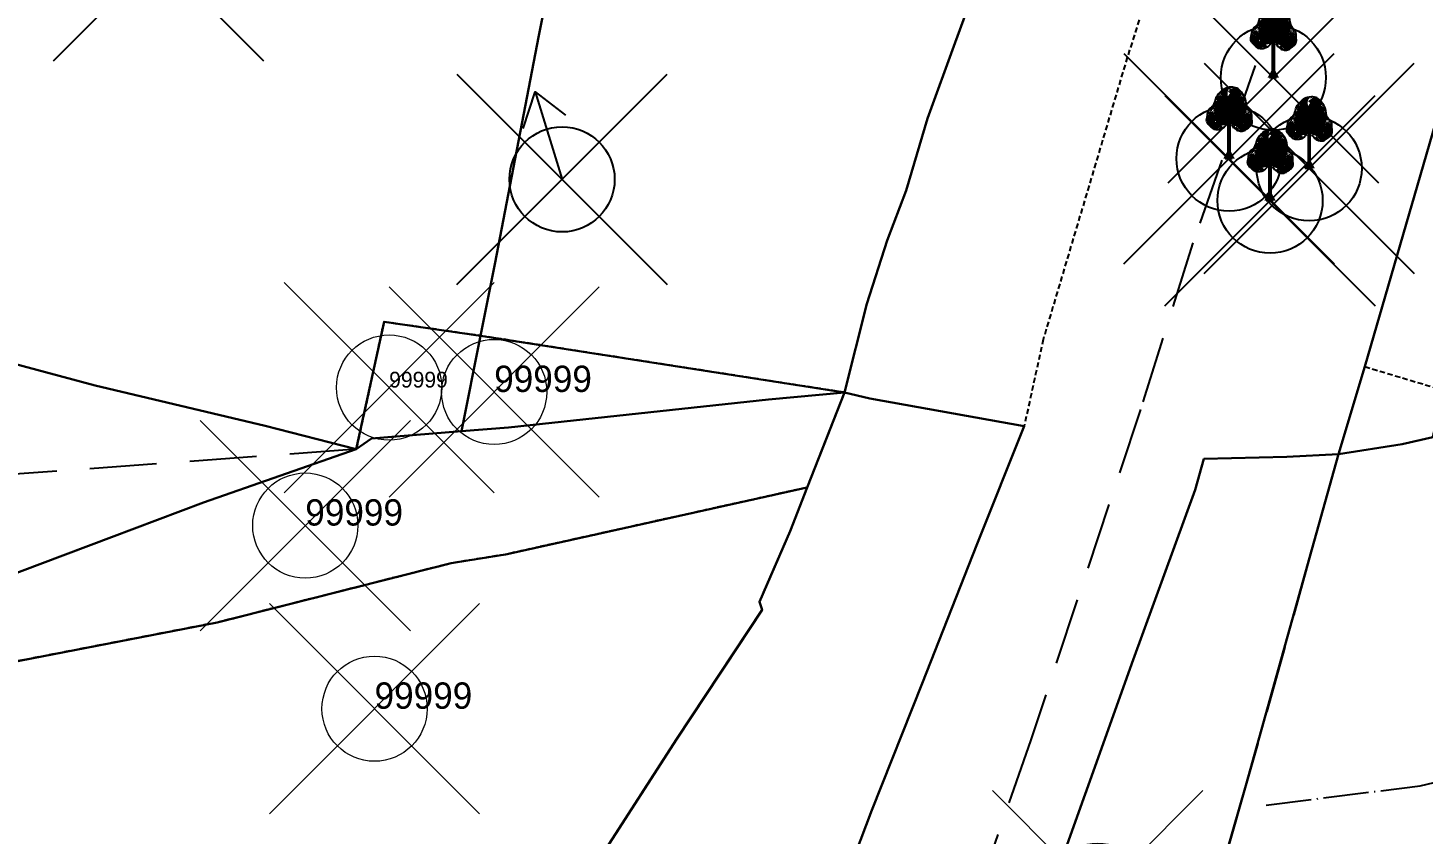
# Model space of a CAD drawing. Header units: millimetres. Extents: x -7 to 1312, y -1689 to 709.
# Drawn here: x 112 to 244.8, y 409.9 to 486.6 of the extents above; entities that cross this region are included whole.
import ezdxf

# ---------------------------------------------------------------- set-up
doc = ezdxf.new("R2010")
doc.units = ezdxf.units.MM
doc.header["$PDMODE"] = 35
doc.header["$PDSIZE"] = 10
for name, pattern in [('04b018', [5.49, 4.32, -0.54, 0.09, -0.54]), ('ACAD_ISO02W100', [15, 12, -3]), ('DASHED', [0.75, 0.5, -0.25]), ('DASHED2', [9.525, 6.35, -3.175])]:
    doc.linetypes.add(name, pattern=pattern)
for name, color, linetype in [('Image', 7, 'Continuous'), ('Line_River', 5, 'Continuous'), ('Line_Road', 250, 'ACAD_ISO02W100'), ('Sym_Tree', 92, 'Continuous'), ('Sym_Tree_1', 2, 'Continuous'), ('Text_Survey_No_Old', 5, 'Continuous')]:
    doc.layers.add(name, color=color, linetype=linetype)
for name, color, linetype, lineweight in [('Line_Vahivat', 250, 'ACAD_ISO02W100', 25), ('Plane_Table_Station', 1, 'Continuous', 25), ('Poly_Survey_Bndry', 250, 'Continuous', 30), ('Text_Survey_No', 250, 'Continuous', 0)]:
    doc.layers.add(name, color=color, linetype=linetype, lineweight=lineweight)
doc.styles.get("Standard").update_dxf_attribs({"font": 'Sakal Marathi_N_Ship.TTF'})
doc.dimstyles.get("Standard").update_dxf_attribs({"dimtxt": 0.18, "dimasz": 0.18, "dimexe": 0.18, "dimexo": 0.0625, "dimgap": 0.09, "dimtad": 0, "dimtih": 1, "dimtoh": 1, "dimdec": 4, "dimzin": 0, "dimdsep": 46, "dimtxsty": 'Standard', "dimcen": 0.09, "dimadec": 0, "dimazin": 0, "dimtfac": 1, "dimtdec": 4, "dimtofl": 0, "dimtmove": 0, "dimatfit": 3, "dimfxl": 1, "dimtolj": 1, "dimtzin": 0, "dimarcsym": 0})
picture_1 = doc.add_image_def('image1.jpg', size_in_pixel=(14599, 11063))

# ---------------------------------------------------------------- blocks, each defined once
blk = doc.blocks.new('Tree')
at = {"layer": 'Sym_Tree'}
for p, q in [((0.102, 3.003), (0, 2.992)), ((-0.162, 0.001), (0.127, -0.001))]:
    blk.add_line(p, q, dxfattribs=at)
at = {"layer": 'Sym_Tree', "color": 82, "const_width": 0.8}
for points in [[(-0.142, 1.468), (-0.097, 2.625)], [(-0.102, 1.462), (-0.056, 2.619)], [(0.051, 1.634), (0.096, 2.791)], [(0.197, 1.439), (0.243, 2.597)], [(-0.434, 1.735), (-0.283, 1.52)], [(-0.203, 1.684), (-0.052, 1.468)], [(0.604, 1.633), (0.385, 1.486)], [(0.436, 1.726), (0.588, 1.51)]]:
    blk.add_lwpolyline(points, dxfattribs=at)
at = {"layer": 'Sym_Tree', "color": 34}
blk.add_lwpolyline([(0, 0, 0.48, 0.16, 0), (0, 0.29, 0.16, 0.16, 0), (0, 1.478, 0.16, 0.16, 0)], format="xyseb", dxfattribs=at)
at = {"layer": 'Sym_Tree', "color": 82}
blk.add_open_spline([(-0.099, 1.427), (-0.165, 1.355), (-0.268, 1.245), (-0.464, 1.199), (-0.636, 1.21), (-0.786, 1.357), (-0.992, 1.534), (-0.899, 1.801), (-0.895, 2.066), (-0.59, 2.218), (-0.581, 2.583), (-0.352, 2.816), (-0.17, 2.976), (-0.043, 2.99), (0, 2.992)], degree=3, knots=[0, 0, 0, 0, 0.357151, 0.545743, 0.741494, 0.970117, 1.319935, 1.641608, 1.935314, 2.250626, 2.755061, 3.137005, 3.457298, 3.618487, 3.618487, 3.618487, 3.618487], dxfattribs=at)
blk.add_spline([(0.103, 1.427), (0.296, 1.217), (0.436, 1.162), (0.593, 1.16), (0.752, 1.25), (0.953, 1.446), (0.958, 1.703), (0.933, 1.936), (0.774, 2.132), (0.677, 2.524), (0.517, 2.784), (0.327, 2.956), (0.102, 3.003)], degree=3, dxfattribs=at)
for points in [[(0.002, 2.992), (-0.314, 2.841), (-0.448, 2.725), (-0.519, 2.601)], [(-0.432, 2.703), (-0.404, 2.724), (0.002, 2.992), (-0.086, 2.982)], [(-0.406, 2.649), (-0.252, 2.61), (-0.265, 2.814), (0.058, 2.945)], [(-0.265, 2.814), (0.058, 2.945), (-0.266, 2.815), (-0.366, 2.774)], [(-0.183, 2.903), (-0.169, 2.954), (-0.247, 2.902), (-0.314, 2.841)], [(0.203, 2.992), (-0.058, 2.82), (-0.263, 2.815), (0.002, 2.992)], [(-0.263, 2.815), (0.002, 2.992), (0.092, 2.992), (0.038, 2.929)], [(0.002, 2.992), (-0.086, 2.982), (-0.171, 2.953), (-0.247, 2.902)], [(-0.171, 2.953), (-0.247, 2.902), (-0.123, 2.964), (-0.086, 2.982)], [(-0.103, 2.968), (-0.123, 2.964), (-0.247, 2.902), (-0.183, 2.903)], [(-0.103, 2.968), (-0.183, 2.903), (-0.178, 2.934), (-0.247, 2.902)], [(-0.247, 2.902), (-0.183, 2.903), (-0.132, 2.955), (-0.125, 2.963)], [(-0.178, 2.934), (-0.247, 2.902), (-0.183, 2.903), (-0.169, 2.954)], [(-0.203, 2.724), (-0.08, 2.824), (0.203, 2.992), (0.278, 2.601)], [(-0.133, 2.955), (-0.133, 2.955), (-0.103, 2.968), (-0.183, 2.903)], [(-0.132, 2.955), (-0.125, 2.963), (-0.176, 2.95), (-0.183, 2.903)], [(-0.176, 2.95), (-0.183, 2.903), (-0.125, 2.963), (-0.143, 2.954)], [(-0.123, 2.964), (-0.086, 2.982), (-0.176, 2.95), (-0.086, 2.982)], [(-0.176, 2.95), (-0.086, 2.982), (-0.103, 2.968), (-0.123, 2.964)], [(-0.125, 2.963), (-0.143, 2.954), (-0.133, 2.955)], [(0.203, 2.992), (0.278, 2.601), (-0.051, 2.61), (-0.064, 2.814)], [(0.368, 2.932), (0.289, 2.971), (-0.064, 2.813), (-0.061, 2.795)], [(0.002, 2.992), (0.102, 3.003), (0.203, 2.992), (-0.058, 2.82)], [(0.092, 2.992), (0.038, 2.929), (-0.026, 2.911), (0.022, 2.957)], [(-0.026, 2.911), (0.022, 2.957), (0.038, 2.929), (-0.026, 2.911)], [(0.038, 2.929), (-0.026, 2.911), (-0.017, 2.938), (0.022, 2.957)], [(-0.025, 2.911), (-0.017, 2.938), (0.022, 2.957), (0, 2.992)], [(0.022, 2.957), (0, 2.992), (0.092, 2.992), (0.022, 2.957)], [(0.092, 2.992), (0.022, 2.957), (0.102, 3.003), (0.203, 2.992)], [(0.572, 2.674), (0.462, 2.789), (0.203, 2.992), (0.079, 2.614)], [(0.203, 2.992), (0.079, 2.614), (0.406, 2.58), (0.445, 2.782)], [(0.122, 2.948), (0.088, 2.971), (0.173, 2.928), (0.088, 2.971)], [(0.173, 2.928), (0.088, 2.971), (0.104, 2.955), (0.122, 2.948)], [(0.102, 3.003), (0.203, 2.992), (0.324, 2.948), (0.289, 2.971)], [(0.125, 2.947), (0.141, 2.936), (0.132, 2.938)], [(0.563, 2.599), (0.406, 2.58), (0.445, 2.782), (0.142, 2.952)], [(0.445, 2.782), (0.142, 2.952), (0.447, 2.782), (0.54, 2.729)], [(0.203, 2.992), (0.498, 2.802), (0.615, 2.67), (0.67, 2.537)], [(0.597, 2.65), (0.572, 2.674), (0.203, 2.992), (0.289, 2.971)], [(0.203, 2.992), (0.289, 2.971), (0.37, 2.931), (0.439, 2.871)], [(0.37, 2.931), (0.439, 2.871), (0.324, 2.948), (0.289, 2.971)], [(0.305, 2.955), (0.324, 2.948), (0.439, 2.871), (0.376, 2.88)], [(0.333, 2.938), (0.333, 2.938), (0.305, 2.955), (0.376, 2.88)], [(0.305, 2.955), (0.376, 2.88), (0.375, 2.911), (0.439, 2.871)], [(0.439, 2.871), (0.376, 2.88), (0.331, 2.939), (0.326, 2.947)], [(0.331, 2.939), (0.326, 2.947), (0.374, 2.928), (0.376, 2.88)], [(0.374, 2.928), (0.376, 2.88), (0.326, 2.947), (0.342, 2.936)], [(-0.69, 2.192), (-0.628, 2.229), (-0.581, 2.361), (-0.598, 2.361)], [(-0.491, 2.451), (-0.581, 2.361), (-0.555, 2.174), (-0.626, 2.165)], [(-0.625, 2.245), (-0.615, 2.213), (-0.581, 2.361), (-0.56, 2.281)], [(-0.581, 2.361), (-0.598, 2.361), (-0.607, 2.321), (-0.622, 2.298)], [(-0.62, 2.267), (-0.615, 2.213), (-0.545, 2.472), (-0.536, 2.5)], [(-0.607, 2.321), (-0.581, 2.361), (-0.62, 2.267), (-0.615, 2.213)], [(-0.581, 2.361), (-0.56, 2.281), (-0.607, 2.321), (-0.581, 2.361)], [(-0.57, 2.437), (-0.598, 2.361), (-0.488, 2.59), (-0.504, 2.595)], [(-0.546, 2.537), (-0.568, 2.47), (-0.57, 2.437), (-0.598, 2.361)], [(-0.555, 2.477), (-0.546, 2.496), (-0.598, 2.361), (-0.585, 2.361)], [(-0.572, 2.397), (-0.598, 2.361), (-0.568, 2.47), (-0.545, 2.472)], [(-0.578, 2.385), (-0.566, 2.428), (-0.572, 2.397), (-0.598, 2.361)], [(-0.598, 2.361), (-0.585, 2.361), (-0.575, 2.389), (-0.572, 2.397)], [(-0.448, 2.725), (-0.519, 2.601), (-0.555, 2.477), (-0.581, 2.361)], [(-0.395, 2.548), (-0.504, 2.595), (-0.491, 2.451), (-0.581, 2.361)], [(-0.555, 2.477), (-0.581, 2.361), (-0.421, 2.423), (-0.395, 2.548)], [(-0.559, 2.464), (-0.546, 2.537), (-0.578, 2.385), (-0.566, 2.428)], [(-0.575, 2.389), (-0.572, 2.397), (-0.566, 2.428), (-0.546, 2.496)], [(-0.568, 2.47), (-0.545, 2.472), (-0.546, 2.537), (-0.568, 2.47)], [(-0.546, 2.541), (-0.519, 2.601), (-0.559, 2.464), (-0.546, 2.537)], [(-0.545, 2.472), (-0.536, 2.5), (-0.555, 2.477), (-0.546, 2.496)], [(-0.555, 2.174), (-0.32, 2.195), (-0.491, 2.451), (-0.383, 2.289)], [(-0.491, 2.451), (-0.383, 2.289), (-0.32, 2.195), (-0.555, 2.174)], [(-0.288, 2.352), (-0.32, 2.195), (-0.555, 2.174), (-0.32, 2.195)], [(-0.395, 2.548), (-0.461, 2.694), (-0.519, 2.601), (-0.546, 2.496)], [(-0.519, 2.601), (-0.546, 2.496), (-0.491, 2.451), (-0.395, 2.548)], [(-0.546, 2.496), (-0.53, 2.566), (-0.519, 2.601), (-0.53, 2.566)], [(-0.519, 2.601), (-0.53, 2.566), (-0.546, 2.541), (-0.519, 2.601)], [(-0.546, 2.541), (-0.546, 2.541), (-0.546, 2.496), (-0.53, 2.566)], [(-0.488, 2.59), (-0.504, 2.595), (-0.377, 2.767), (-0.314, 2.841)], [(-0.491, 2.451), (-0.395, 2.548), (-0.395, 2.548), (-0.504, 2.595)], [(-0.261, 2.441), (-0.101, 2.441), (-0.288, 2.352), (-0.491, 2.451)], [(-0.288, 2.352), (-0.491, 2.451), (-0.288, 2.352), (-0.32, 2.195)], [(-0.421, 2.423), (-0.395, 2.548), (-0.395, 2.548), (-0.461, 2.694)], [(-0.404, 2.724), (-0.421, 2.742), (-0.454, 2.678), (-0.445, 2.659)], [(-0.454, 2.678), (-0.445, 2.659), (-0.432, 2.703), (-0.404, 2.724)], [(-0.377, 2.767), (-0.314, 2.841), (-0.448, 2.725), (-0.377, 2.767)], [(-0.448, 2.725), (-0.377, 2.767), (-0.404, 2.724), (-0.421, 2.742)], [(-0.395, 2.548), (-0.445, 2.659), (-0.414, 2.724), (-0.265, 2.814)], [(-0.41, 2.689), (-0.439, 2.679), (-0.445, 2.659), (-0.41, 2.689)], [(-0.445, 2.659), (-0.41, 2.689), (-0.067, 2.533), (0.055, 2.482)], [(-0.41, 2.689), (-0.412, 2.711), (-0.41, 2.689), (-0.439, 2.679)], [(-0.43, 2.156), (-0.217, 2.156), (0.024, 2.317), (0.068, 2.477)], [(-0.414, 2.724), (-0.265, 2.814), (-0.252, 2.61), (-0.41, 2.689)], [(-0.297, 2.795), (-0.265, 2.814), (-0.41, 2.689), (-0.412, 2.711)], [(-0.252, 2.61), (-0.41, 2.689), (-0.406, 2.649), (-0.252, 2.61)], [(-0.281, 2.824), (-0.366, 2.774), (-0.404, 2.724), (-0.281, 2.824)], [(-0.266, 2.815), (-0.366, 2.774), (-0.389, 2.707), (-0.369, 2.692)], [(-0.389, 2.707), (-0.369, 2.692), (-0.297, 2.795), (-0.265, 2.814)], [(-0.314, 2.841), (-0.183, 2.903), (-0.281, 2.824), (-0.366, 2.774)], [(-0.247, 2.902), (-0.314, 2.841), (-0.183, 2.903), (-0.235, 2.902)], [(-0.183, 2.903), (-0.235, 2.902), (-0.314, 2.841), (-0.183, 2.903)], [(-0.261, 2.441), (-0.288, 2.352), (-0.288, 2.352), (-0.261, 2.441)], [(-0.067, 2.533), (0.055, 2.482), (-0.261, 2.441), (-0.101, 2.441)], [(0.278, 2.601), (-0.051, 2.61), (-0.193, 2.548), (-0.244, 2.659)], [(-0.087, 2.352), (-0.06, 2.441), (0.269, 1.828), (-0.211, 1.81)], [(-0.062, 2.794), (-0.058, 2.82), (-0.203, 2.724), (-0.08, 2.824)], [(0.278, 2.601), (-0.051, 2.61), (-0.06, 2.441), (-0.087, 2.352)], [(-0.064, 2.813), (-0.061, 2.795), (-0.058, 2.82)], [(-0.051, 2.61), (-0.064, 2.814), (0.278, 2.601), (-0.051, 2.61)], [(-0.058, 2.82), (-0.058, 2.82), (-0.062, 2.794), (-0.058, 2.82)], [(0.225, 2.317), (0.269, 2.477), (0.278, 2.601), (-0.051, 2.61)], [(0.409, 2.32), (0.393, 2.412), (-0.012, 1.846), (0.463, 1.766)], [(0.095, 2.325), (0.071, 2.489), (0.079, 2.614), (0.406, 2.58)], [(0.525, 2.108), (0.313, 2.135), (0.095, 2.325), (0.071, 2.489)], [(0.406, 2.58), (0.445, 2.782), (0.079, 2.614), (0.406, 2.58)], [(0.079, 2.614), (0.406, 2.58), (0.393, 2.412), (0.409, 2.32)], [(0.079, 2.614), (0.406, 2.58), (0.54, 2.501), (0.604, 2.604)], [(0.604, 2.604), (0.573, 2.639), (0.213, 2.528), (0.085, 2.493)], [(0.213, 2.528), (0.085, 2.493), (0.393, 2.412), (0.234, 2.433)], [(0.393, 2.412), (0.234, 2.433), (0.409, 2.32), (0.623, 2.392)], [(0.375, 2.911), (0.439, 2.871), (0.376, 2.88), (0.368, 2.932)], [(0.376, 2.88), (0.368, 2.932), (0.439, 2.871), (0.498, 2.802)], [(0.439, 2.871), (0.498, 2.802), (0.376, 2.88), (0.427, 2.873)], [(0.376, 2.88), (0.427, 2.873), (0.498, 2.802), (0.376, 2.88)], [(0.498, 2.802), (0.376, 2.88), (0.462, 2.789), (0.54, 2.729)], [(0.393, 2.412), (0.409, 2.32), (0.409, 2.32), (0.393, 2.412)], [(0.581, 2.673), (0.445, 2.782), (0.406, 2.58), (0.573, 2.639)], [(0.406, 2.58), (0.573, 2.639), (0.563, 2.599), (0.406, 2.58)], [(0.409, 2.32), (0.623, 2.392), (0.409, 2.32), (0.42, 2.161)], [(0.651, 2.11), (0.42, 2.161), (0.623, 2.392), (0.495, 2.245)], [(0.623, 2.392), (0.495, 2.245), (0.42, 2.161), (0.651, 2.11)], [(0.54, 2.501), (0.604, 2.604), (0.581, 2.673), (0.445, 2.782)], [(0.555, 2.659), (0.532, 2.647), (0.474, 2.759), (0.445, 2.782)], [(0.474, 2.759), (0.445, 2.782), (0.573, 2.639), (0.578, 2.661)], [(0.447, 2.782), (0.54, 2.729), (0.555, 2.659), (0.532, 2.647)], [(0.462, 2.789), (0.54, 2.729), (0.572, 2.674), (0.462, 2.789)], [(0.469, 2.537), (0.475, 2.501), (0.488, 2.475), (0.469, 2.537)], [(0.638, 2.531), (0.654, 2.533), (0.551, 2.72), (0.498, 2.802)], [(0.551, 2.72), (0.498, 2.802), (0.615, 2.67), (0.551, 2.72)], [(0.55, 2.374), (0.54, 2.501), (0.54, 2.501), (0.625, 2.637)], [(0.54, 2.501), (0.625, 2.637), (0.67, 2.537), (0.684, 2.43)], [(0.67, 2.537), (0.684, 2.43), (0.623, 2.392), (0.54, 2.501)], [(0.623, 2.392), (0.54, 2.501), (0.54, 2.501), (0.654, 2.533)], [(0.54, 2.501), (0.654, 2.533), (0.623, 2.392), (0.701, 2.291)], [(0.689, 2.409), (0.701, 2.291), (0.55, 2.374), (0.54, 2.501)], [(0.615, 2.67), (0.551, 2.72), (0.572, 2.674), (0.59, 2.69)], [(0.572, 2.674), (0.59, 2.69), (0.615, 2.622), (0.604, 2.604)], [(0.615, 2.622), (0.604, 2.604), (0.597, 2.65), (0.572, 2.674)], [(0.573, 2.639), (0.578, 2.661), (0.573, 2.639), (0.601, 2.625)], [(0.573, 2.639), (0.601, 2.625), (0.604, 2.604), (0.573, 2.639)], [(0.615, 2.67), (0.67, 2.537), (0.689, 2.409), (0.701, 2.291)], [(0.623, 2.392), (0.701, 2.291), (0.651, 2.11), (0.72, 2.092)], [(0.699, 2.368), (0.718, 2.29), (0.638, 2.531), (0.654, 2.533)], [(0.684, 2.43), (0.677, 2.501), (0.67, 2.537), (0.677, 2.501)], [(0.689, 2.475), (0.67, 2.537), (0.692, 2.396), (0.689, 2.471)], [(0.727, 2.193), (0.715, 2.14), (0.679, 2.407), (0.673, 2.435)], [(0.679, 2.407), (0.673, 2.435), (0.689, 2.409), (0.684, 2.43)], [(0.689, 2.475), (0.689, 2.475), (0.684, 2.43), (0.677, 2.501)], [(0.701, 2.401), (0.679, 2.407), (0.689, 2.471), (0.701, 2.401)], [(0.696, 2.328), (0.718, 2.29), (0.701, 2.401), (0.679, 2.407)], [(0.689, 2.409), (0.684, 2.43), (0.718, 2.29), (0.705, 2.291)], [(0.698, 2.32), (0.696, 2.328), (0.694, 2.36), (0.684, 2.43)], [(0.692, 2.396), (0.689, 2.471), (0.701, 2.316), (0.694, 2.36)], [(0.689, 2.471), (0.701, 2.401), (0.699, 2.368), (0.718, 2.29)], [(0.701, 2.316), (0.694, 2.36), (0.696, 2.328), (0.718, 2.29)], [(-0.83, 1.973), (-0.902, 1.882), (-0.945, 1.618), (-0.58, 1.588)], [(-0.918, 1.701), (-0.945, 1.618), (-0.902, 1.882), (-0.934, 1.703)], [(-0.934, 1.536), (-0.908, 1.511), (-0.902, 1.882), (-0.869, 1.852)], [(-0.902, 1.882), (-0.934, 1.703), (-0.869, 1.852), (-0.866, 1.863)], [(-0.902, 1.882), (-0.869, 1.852), (-0.918, 1.701)], [(-0.848, 2.051), (-0.877, 1.994), (-0.894, 1.927), (-0.902, 1.882)], [(-0.894, 1.927), (-0.902, 1.882), (-0.821, 1.848), (-0.736, 2.009)], [(-0.848, 1.959), (-0.848, 1.959), (-0.83, 1.973), (-0.902, 1.882)], [(-0.767, 2.048), (-0.759, 1.783), (-0.901, 1.889), (-0.759, 1.783)], [(-0.901, 1.889), (-0.759, 1.783), (-0.686, 1.972), (-0.736, 2.009)], [(-0.875, 1.945), (-0.89, 1.937), (-0.892, 1.925), (-0.853, 1.97)], [(-0.892, 1.925), (-0.853, 1.97), (-0.853, 1.97)], [(-0.848, 1.959), (-0.89, 1.937), (-0.862, 1.952), (-0.865, 2.004)], [(-0.862, 1.952), (-0.865, 2.004), (-0.875, 1.945), (-0.89, 1.937)], [(-0.881, 1.913), (-0.881, 1.913), (-0.848, 1.959), (-0.89, 1.937)], [(-0.779, 2.036), (-0.817, 2.044), (-0.865, 2.004), (-0.881, 1.913)], [(-0.865, 2.004), (-0.881, 1.913), (-0.841, 1.969), (-0.83, 2.017)], [(-0.841, 1.939), (-0.841, 1.969), (-0.881, 1.913)], [(-0.741, 2.084), (-0.772, 2.081), (-0.848, 2.051), (-0.877, 1.994)], [(-0.853, 1.838), (-0.838, 1.866), (-0.873, 1.44), (-0.81, 1.403)], [(-0.858, 1.887), (-0.689, 1.928), (-0.851, 1.908), (-0.869, 1.852)], [(-0.851, 1.908), (-0.869, 1.852), (-0.855, 1.766), (-0.818, 1.827)], [(-0.869, 1.852), (-0.866, 1.863), (-0.58, 1.588), (-0.649, 1.651)], [(-0.83, 2.017), (-0.817, 2.044), (-0.865, 2.004), (-0.848, 2.051)], [(-0.865, 2.004), (-0.848, 2.051), (-0.841, 1.939), (-0.841, 1.969)], [(-0.818, 1.827), (-0.813, 1.801), (-0.858, 1.887), (-0.689, 1.928)], [(-0.855, 1.766), (-0.818, 1.827), (-0.853, 1.838), (-0.838, 1.866)], [(-0.853, 1.97), (-0.853, 1.97), (-0.848, 1.959)], [(-0.802, 2.038), (-0.546, 2.125), (-0.846, 2.054), (-0.818, 2.081)], [(-0.846, 2.054), (-0.818, 2.081), (-0.799, 2.097), (-0.771, 2.125)], [(-0.78, 2.02), (-0.841, 1.969), (-0.749, 2.033), (-0.767, 2.048)], [(-0.841, 1.969), (-0.83, 2.017), (-0.779, 2.036)], [(-0.821, 1.848), (-0.736, 2.009), (-0.78, 2.02), (-0.841, 1.969)], [(-0.779, 2.036), (-0.779, 2.036), (-0.83, 2.017), (-0.817, 2.044)], [(-0.759, 1.783), (-0.759, 1.783), (-0.793, 1.687), (-0.821, 1.848)], [(-0.793, 1.687), (-0.821, 1.848), (-0.649, 1.651), (-0.766, 1.765)], [(-0.751, 1.773), (-0.813, 1.801), (-0.818, 1.827), (-0.813, 1.801)], [(-0.759, 2.041), (-0.734, 2.059), (-0.779, 2.036), (-0.817, 2.044)], [(-0.771, 2.121), (-0.799, 2.097), (-0.816, 2.081), (-0.782, 2.087)], [(-0.816, 2.081), (-0.782, 2.087), (-0.772, 2.081), (-0.741, 2.084)], [(-0.766, 1.765), (-0.732, 1.75), (-0.751, 1.773), (-0.813, 1.801)], [(-0.749, 2.033), (-0.767, 2.048), (-0.802, 2.038), (-0.546, 2.125)], [(-0.799, 2.097), (-0.771, 2.125), (-0.744, 2.144), (-0.733, 2.094)], [(-0.744, 2.144), (-0.733, 2.094), (-0.772, 2.081), (-0.799, 2.097)], [(-0.772, 2.081), (-0.799, 2.097), (-0.771, 2.125), (-0.766, 2.096)], [(-0.799, 2.097), (-0.772, 2.096), (-0.771, 2.121), (-0.799, 2.097)], [(-0.772, 2.096), (-0.772, 2.096), (-0.799, 2.097), (-0.772, 2.096)], [(-0.758, 2.114), (-0.782, 2.087), (-0.69, 2.192)], [(-0.733, 2.094), (-0.772, 2.096), (-0.758, 2.114), (-0.782, 2.087)], [(-0.771, 2.121), (-0.758, 2.114), (-0.772, 2.096)], [(-0.772, 2.081), (-0.741, 2.084), (-0.733, 2.094), (-0.772, 2.096)], [(-0.741, 2.084), (-0.741, 2.084), (-0.741, 2.084), (-0.772, 2.081)], [(-0.771, 2.125), (-0.766, 2.096), (-0.771, 2.121), (-0.758, 2.114)], [(-0.73, 2.061), (-0.73, 2.013), (-0.767, 2.048), (-0.73, 2.062)], [(-0.767, 2.048), (-0.73, 2.062), (-0.734, 2.017), (-0.767, 2.035)], [(-0.686, 1.972), (-0.73, 2.061), (-0.767, 2.048), (-0.759, 1.783)], [(-0.734, 2.017), (-0.767, 2.035), (-0.734, 2.017), (-0.73, 2.056)], [(-0.624, 1.845), (-0.722, 1.746), (-0.766, 1.765), (-0.732, 1.75)], [(-0.649, 1.651), (-0.766, 1.765), (-0.759, 1.783), (-0.646, 1.712)], [(-0.701, 1.933), (-0.742, 1.95), (-0.701, 1.933), (-0.765, 1.955)], [(-0.701, 1.933), (-0.765, 1.955), (-0.701, 1.933), (-0.759, 1.783)], [(-0.468, 2.162), (-0.519, 1.632), (-0.759, 1.783), (-0.635, 2.041)], [(-0.519, 1.632), (-0.759, 1.783), (-0.741, 2.084), (-0.634, 2.105)], [(-0.734, 2.017), (-0.73, 2.056), (-0.759, 2.041), (-0.734, 2.059)], [(-0.759, 1.783), (-0.635, 2.041), (-0.653, 1.676), (-0.653, 1.534)], [(-0.701, 1.933), (-0.759, 1.783), (-0.735, 2.008), (-0.686, 1.972)], [(-0.686, 1.972), (-0.658, 1.915), (-0.759, 1.783), (-0.689, 1.928)], [(-0.759, 1.783), (-0.689, 1.928), (-0.701, 1.933), (-0.742, 1.95)], [(-0.58, 1.588), (-0.649, 1.651), (-0.528, 1.845), (-0.759, 1.783)], [(-0.528, 1.845), (-0.759, 1.783), (-0.759, 1.783)], [(-0.759, 1.783), (-0.759, 1.783), (-0.624, 1.845), (-0.722, 1.746)], [(-0.759, 1.783), (-0.646, 1.712), (-0.759, 1.783), (-0.688, 1.79)], [(-0.759, 1.783), (-0.688, 1.79), (-0.759, 1.783)], [(-0.519, 1.632), (-0.653, 1.676), (-0.519, 1.632), (-0.759, 1.783)], [(-0.744, 2.144), (-0.742, 2.133), (-0.69, 2.192), (-0.628, 2.229)], [(-0.69, 2.192), (-0.69, 2.192), (-0.744, 2.144), (-0.742, 2.133)], [(-0.686, 1.972), (-0.736, 2.009), (-0.686, 1.972), (-0.742, 1.95)], [(-0.686, 1.972), (-0.742, 1.95), (-0.686, 1.972), (-0.658, 1.915)], [(-0.626, 2.165), (-0.628, 2.229), (-0.741, 2.084)], [(-0.69, 2.192), (-0.628, 2.229), (-0.741, 2.084), (-0.741, 2.133)], [(-0.741, 2.084), (-0.741, 2.133), (-0.712, 2.098), (-0.628, 2.229)], [(-0.741, 2.084), (-0.634, 2.105), (-0.555, 2.174), (-0.634, 2.105)], [(-0.741, 2.084), (-0.741, 2.084), (-0.741, 2.084)], [(-0.741, 2.084), (-0.741, 2.084), (-0.741, 2.084)], [(-0.735, 2.008), (-0.712, 2.026), (-0.73, 2.061), (-0.73, 2.013)], [(-0.735, 2.008), (-0.686, 1.972), (-0.735, 2.008), (-0.712, 2.026)], [(-0.639, 2.093), (-0.635, 2.041), (-0.686, 1.972), (-0.73, 2.061)], [(-0.712, 2.098), (-0.628, 2.229), (-0.626, 2.165), (-0.575, 2.164)], [(-0.628, 2.139), (-0.626, 2.165), (-0.712, 2.098), (-0.629, 2.138)], [(-0.712, 2.098), (-0.629, 2.138), (-0.626, 2.165), (-0.705, 2.109)], [(-0.626, 2.165), (-0.705, 2.109), (-0.629, 2.138), (-0.626, 2.165)], [(-0.633, 2.272), (-0.633, 2.274), (-0.69, 2.192), (-0.628, 2.229)], [(-0.635, 2.041), (-0.639, 2.093), (-0.677, 1.954), (-0.686, 1.972)], [(-0.677, 1.954), (-0.686, 1.972), (-0.615, 1.971), (-0.638, 1.941)], [(-0.658, 1.915), (-0.638, 1.941), (-0.635, 2.041), (-0.639, 2.093)], [(-0.64, 1.879), (-0.601, 1.856), (-0.658, 1.915), (-0.638, 1.941)], [(-0.578, 1.945), (-0.638, 1.941), (-0.64, 1.879), (-0.601, 1.856)], [(-0.624, 1.845), (-0.64, 1.879), (-0.638, 1.941), (-0.601, 1.856)], [(-0.519, 1.632), (-0.59, 1.625), (-0.624, 1.845), (-0.64, 1.879)], [(-0.615, 1.971), (-0.635, 2.041), (-0.635, 2.041), (-0.639, 2.093)], [(-0.635, 2.041), (-0.639, 2.093), (-0.639, 2.093), (-0.593, 2.088)], [(-0.639, 2.093), (-0.593, 2.088), (-0.639, 2.093), (-0.635, 2.041)], [(-0.615, 1.971), (-0.638, 1.941), (-0.519, 1.632), (-0.59, 1.625)], [(-0.638, 1.941), (-0.601, 1.856), (-0.578, 1.945), (-0.638, 1.941)], [(-0.638, 1.941), (-0.601, 1.856), (-0.638, 1.941), (-0.601, 1.856)], [(-0.555, 2.174), (-0.634, 2.105), (-0.635, 2.041), (-0.634, 2.105)], [(-0.468, 2.162), (-0.555, 2.174), (-0.615, 1.971), (-0.635, 2.041)], [(-0.635, 2.041), (-0.634, 2.105), (-0.626, 2.165)], [(-0.615, 2.213), (-0.628, 2.229), (-0.633, 2.272), (-0.633, 2.274)], [(-0.629, 2.138), (-0.626, 2.165), (-0.615, 2.213), (-0.628, 2.229)], [(-0.626, 2.165), (-0.626, 2.165), (-0.626, 2.165), (-0.628, 2.229)], [(-0.626, 2.165), (-0.575, 2.164), (-0.628, 2.139), (-0.626, 2.165)], [(-0.555, 2.174), (-0.626, 2.165), (-0.43, 2.156), (-0.217, 2.156)], [(-0.626, 2.165), (-0.626, 2.165), (-0.626, 2.165)], [(-0.607, 2.321), (-0.622, 2.298), (-0.625, 2.245), (-0.615, 2.213)], [(-0.32, 2.195), (-0.555, 2.174), (-0.43, 2.156)], [(-0.468, 2.162), (-0.346, 2.086), (-0.468, 2.162), (-0.555, 2.174)], [(-0.346, 2.086), (-0.329, 2.156), (-0.468, 2.162), (-0.346, 2.086)], [(-0.43, 2.156), (-0.43, 2.156), (-0.346, 2.086), (-0.329, 2.156)], [(0.269, 1.828), (-0.211, 1.81), (-0.267, 2.162), (-0.318, 1.632)], [(-0.012, 1.846), (0.463, 1.766), (0.563, 2.109), (0.546, 1.576)], [(0.324, 2.108), (0.324, 2.108), (0.231, 2.049), (0.224, 2.121)], [(0.651, 2.11), (0.72, 2.092), (0.525, 2.108), (0.313, 2.135)], [(0.409, 2.32), (0.42, 2.161), (0.651, 2.11), (0.42, 2.161)], [(0.42, 2.161), (0.651, 2.11), (0.525, 2.108)], [(0.432, 2.049), (0.425, 2.121), (0.563, 2.109), (0.432, 2.049)], [(0.563, 2.109), (0.432, 2.049), (0.563, 2.109), (0.651, 2.11)], [(0.563, 2.109), (0.546, 1.576), (0.804, 1.696), (0.713, 1.967)], [(0.546, 1.576), (0.804, 1.696), (0.824, 1.996), (0.72, 2.031)], [(0.684, 1.9), (0.704, 1.867), (0.546, 1.576), (0.615, 1.56)], [(0.546, 1.576), (0.615, 1.56), (0.677, 1.774), (0.698, 1.806)], [(0.563, 2.109), (0.651, 2.11), (0.684, 1.9), (0.713, 1.967)], [(0.6, 1.525), (0.677, 1.579), (0.582, 1.786), (0.804, 1.696)], [(0.582, 1.786), (0.804, 1.696), (0.804, 1.696)], [(0.898, 1.875), (0.958, 1.776), (0.967, 1.508), (0.6, 1.525)], [(0.921, 1.75), (0.919, 1.761), (0.6, 1.525), (0.677, 1.579)], [(0.826, 1.945), (0.845, 1.957), (0.878, 1.943), (0.636, 2.062)], [(0.878, 1.943), (0.636, 2.062), (0.924, 1.953), (0.9, 1.983)], [(0.704, 1.867), (0.656, 1.788), (0.644, 1.879), (0.704, 1.867)], [(0.644, 1.879), (0.704, 1.867), (0.698, 1.806), (0.656, 1.788)], [(0.824, 1.996), (0.72, 2.031), (0.651, 2.11), (0.72, 2.031)], [(0.651, 2.11), (0.72, 2.031), (0.713, 1.967), (0.72, 2.031)], [(0.677, 1.774), (0.698, 1.806), (0.704, 1.867), (0.656, 1.788)], [(0.704, 1.867), (0.656, 1.788), (0.704, 1.867), (0.656, 1.788)], [(0.698, 1.806), (0.656, 1.788), (0.72, 1.839), (0.704, 1.867)], [(0.804, 1.696), (0.713, 1.967), (0.684, 1.603), (0.666, 1.462)], [(0.729, 2.171), (0.715, 2.14), (0.701, 2.291), (0.67, 2.215)], [(0.701, 2.291), (0.67, 2.215), (0.722, 2.248), (0.701, 2.291)], [(0.797, 2.014), (0.73, 2.154), (0.72, 2.092), (0.67, 2.097)], [(0.72, 2.092), (0.67, 2.097), (0.719, 2.065), (0.72, 2.092)], [(0.804, 1.696), (0.804, 1.696), (0.677, 1.774), (0.762, 1.663)], [(0.677, 1.774), (0.762, 1.663), (0.807, 1.677), (0.772, 1.666)], [(0.713, 1.967), (0.723, 2.018), (0.723, 2.018), (0.678, 2.019)], [(0.723, 2.018), (0.678, 2.019), (0.723, 2.018), (0.713, 1.967)], [(0.684, 1.9), (0.713, 1.967), (0.713, 1.967), (0.723, 2.018)], [(0.744, 1.875), (0.755, 1.892), (0.684, 1.9), (0.704, 1.867)], [(0.718, 2.29), (0.705, 2.291), (0.698, 2.32), (0.696, 2.328)], [(0.787, 2.11), (0.73, 2.154), (0.701, 2.291), (0.718, 2.29)], [(0.701, 2.291), (0.718, 2.29), (0.722, 2.248), (0.733, 2.224)], [(0.722, 2.248), (0.701, 2.291), (0.727, 2.193), (0.715, 2.14)], [(0.72, 1.839), (0.704, 1.867), (0.713, 1.967), (0.723, 2.018)], [(0.713, 1.967), (0.72, 2.031), (0.72, 2.092)], [(0.713, 1.967), (0.723, 2.018), (0.744, 1.875), (0.755, 1.892)], [(0.723, 2.018), (0.713, 1.967), (0.755, 1.892), (0.81, 1.975)], [(0.722, 2.248), (0.733, 2.224), (0.729, 2.171), (0.715, 2.14)], [(0.715, 2.14), (0.73, 2.154), (0.741, 2.197), (0.741, 2.199)], [(0.72, 2.064), (0.72, 2.092), (0.715, 2.14), (0.73, 2.154)], [(0.719, 2.065), (0.72, 2.092), (0.797, 2.014), (0.72, 2.064)], [(0.72, 2.092), (0.72, 2.092), (0.72, 2.092), (0.73, 2.154)], [(0.72, 2.092), (0.73, 2.154), (0.824, 1.996)], [(0.72, 2.092), (0.72, 2.092), (0.72, 2.092)], [(0.797, 2.014), (0.72, 2.064), (0.72, 2.092), (0.791, 2.026)], [(0.72, 2.092), (0.791, 2.026), (0.72, 2.064), (0.72, 2.092)], [(0.755, 1.892), (0.808, 1.863), (0.755, 1.892), (0.72, 1.839)], [(0.755, 1.892), (0.72, 1.839), (0.804, 1.696), (0.753, 1.848)], [(0.741, 2.197), (0.741, 2.199), (0.787, 2.11), (0.73, 2.154)], [(0.835, 2.056), (0.831, 2.045), (0.787, 2.11), (0.73, 2.154)], [(0.787, 2.11), (0.73, 2.154), (0.824, 1.996), (0.831, 2.045)], [(0.824, 1.996), (0.831, 2.045), (0.797, 2.014), (0.73, 2.154)], [(0.804, 1.696), (0.753, 1.848), (0.765, 1.852), (0.807, 1.863)], [(0.867, 1.732), (0.859, 1.707), (0.914, 1.786), (0.753, 1.848)], [(0.914, 1.786), (0.753, 1.848), (0.91, 1.808), (0.921, 1.75)], [(0.755, 1.892), (0.81, 1.975), (0.845, 1.957), (0.804, 1.696)], [(0.808, 1.922), (0.755, 1.892), (0.808, 1.922), (0.788, 1.942)], [(0.957, 1.783), (0.804, 1.696), (0.755, 1.892), (0.809, 1.922)], [(0.755, 1.892), (0.809, 1.922), (0.755, 1.892), (0.808, 1.863)], [(0.765, 1.852), (0.804, 1.696), (0.808, 1.922), (0.755, 1.892)], [(0.765, 1.852), (0.807, 1.863), (0.765, 1.852), (0.831, 1.865)], [(0.765, 1.852), (0.831, 1.865), (0.765, 1.852), (0.804, 1.696)], [(0.844, 2.024), (0.865, 1.994), (0.787, 2.11)], [(0.787, 2.11), (0.787, 2.11), (0.835, 2.056), (0.831, 2.045)], [(0.808, 1.922), (0.788, 1.942), (0.81, 1.975), (0.803, 1.927)], [(0.81, 1.975), (0.803, 1.927), (0.845, 1.957), (0.81, 1.976)], [(0.845, 1.957), (0.804, 1.696), (0.957, 1.783), (0.804, 1.696)], [(0.903, 1.738), (0.892, 1.767), (0.872, 1.341), (0.805, 1.312)], [(0.845, 1.957), (0.81, 1.976), (0.809, 1.931), (0.843, 1.944)], [(0.809, 1.931), (0.81, 1.97), (0.836, 1.951), (0.814, 1.973)], [(0.809, 1.931), (0.843, 1.944), (0.809, 1.931), (0.81, 1.97)], [(0.873, 1.752), (0.809, 1.922), (0.855, 1.928), (0.908, 1.87)], [(0.955, 1.821), (0.958, 1.776), (0.873, 1.752), (0.809, 1.922)], [(0.836, 1.951), (0.814, 1.973), (0.855, 1.944), (0.894, 1.947)], [(0.883, 2.002), (0.858, 2.033), (0.835, 2.056), (0.817, 2.008)], [(0.835, 2.056), (0.817, 2.008), (0.854, 1.989), (0.883, 2.002)], [(0.817, 2.008), (0.856, 2.004), (0.844, 2.024), (0.865, 1.994)], [(0.854, 1.989), (0.824, 1.996), (0.817, 2.008), (0.856, 2.004)], [(0.824, 1.996), (0.824, 1.996), (0.824, 1.996)], [(0.824, 1.996), (0.824, 1.996), (0.824, 1.996)], [(0.824, 1.996), (0.824, 1.996), (0.824, 1.996), (0.854, 1.989)], [(0.824, 1.996), (0.854, 1.989), (0.925, 1.95), (0.947, 1.889)], [(0.898, 1.984), (0.865, 1.994), (0.854, 1.989), (0.824, 1.996)], [(0.855, 1.928), (0.908, 1.87), (0.826, 1.945), (0.845, 1.957)], [(0.858, 2.033), (0.85, 2.005), (0.858, 2.03), (0.844, 2.024)], [(0.858, 2.03), (0.844, 2.024), (0.856, 2.004)], [(0.854, 1.989), (0.883, 2.002), (0.858, 2.033), (0.85, 2.005)], [(0.855, 1.944), (0.894, 1.947), (0.937, 1.901), (0.941, 1.808)], [(0.855, 1.944), (0.855, 1.944), (0.904, 1.918), (0.894, 1.947)], [(0.908, 1.87), (0.904, 1.918), (0.855, 1.944)], [(0.883, 2.002), (0.856, 2.004), (0.858, 2.03), (0.883, 2.002)], [(0.856, 2.004), (0.856, 2.004), (0.883, 2.002), (0.856, 2.004)], [(0.924, 1.953), (0.9, 1.983), (0.883, 2.002), (0.858, 2.033)], [(0.858, 2.03), (0.883, 2.002), (0.898, 1.984), (0.865, 1.994)], [(0.91, 1.808), (0.921, 1.75), (0.896, 1.666), (0.867, 1.732)], [(0.896, 1.666), (0.867, 1.732), (0.903, 1.738), (0.892, 1.767)], [(0.904, 1.918), (0.894, 1.947), (0.937, 1.901), (0.925, 1.95)], [(0.914, 1.858), (0.914, 1.858), (0.898, 1.875), (0.958, 1.776)], [(0.937, 1.901), (0.925, 1.95), (0.904, 1.839), (0.908, 1.87)], [(0.937, 1.901), (0.941, 1.808), (0.908, 1.87), (0.904, 1.918)], [(0.904, 1.839), (0.908, 1.87), (0.941, 1.808)], [(0.914, 1.858), (0.953, 1.832), (0.927, 1.85), (0.937, 1.901)], [(0.92, 1.869), (0.92, 1.869), (0.914, 1.858)], [(0.941, 1.808), (0.941, 1.808), (0.914, 1.858), (0.953, 1.832)], [(0.945, 1.428), (0.916, 1.406), (0.957, 1.776), (0.921, 1.75)], [(0.957, 1.776), (0.967, 1.593), (0.921, 1.75), (0.919, 1.761)], [(0.939, 1.841), (0.953, 1.832), (0.954, 1.819), (0.92, 1.869)], [(0.954, 1.819), (0.92, 1.869), (0.92, 1.869)], [(0.957, 1.776), (0.921, 1.75), (0.951, 1.594)], [(0.925, 1.95), (0.947, 1.889), (0.955, 1.821), (0.958, 1.776)], [(0.927, 1.85), (0.937, 1.901), (0.939, 1.841), (0.953, 1.832)], [(0.951, 1.594), (0.967, 1.508), (0.957, 1.776), (0.967, 1.593)], [(-0.918, 1.701), (-0.918, 1.701), (-0.918, 1.701), (-0.945, 1.618)], [(-0.945, 1.618), (-0.58, 1.588), (-0.593, 1.216), (-0.671, 1.257)], [(-0.888, 1.452), (-0.933, 1.533), (-0.945, 1.618), (-0.661, 1.294)], [(-0.945, 1.618), (-0.661, 1.294), (-0.666, 1.275), (-0.758, 1.348)], [(-0.733, 1.358), (-0.758, 1.348), (-0.945, 1.618), (-0.733, 1.358)], [(-0.945, 1.618), (-0.733, 1.358), (-0.733, 1.358), (-0.933, 1.533)], [(-0.873, 1.44), (-0.933, 1.533), (-0.931, 1.529), (-0.945, 1.618)], [(-0.931, 1.529), (-0.945, 1.618), (-0.934, 1.536), (-0.908, 1.511)], [(-0.593, 1.216), (-0.671, 1.257), (-0.888, 1.452), (-0.933, 1.533)], [(-0.733, 1.358), (-0.933, 1.533), (-0.873, 1.44), (-0.933, 1.533)], [(-0.873, 1.44), (-0.81, 1.403), (-0.671, 1.257), (-0.765, 1.338)], [(-0.731, 1.32), (-0.712, 1.386), (-0.81, 1.403), (-0.733, 1.358)], [(-0.81, 1.403), (-0.733, 1.358), (-0.661, 1.294), (-0.699, 1.315)], [(-0.758, 1.348), (-0.733, 1.358), (-0.789, 1.373), (-0.771, 1.348)], [(-0.789, 1.373), (-0.771, 1.348), (-0.771, 1.348), (-0.666, 1.275)], [(-0.771, 1.348), (-0.666, 1.275), (-0.731, 1.32), (-0.712, 1.386)], [(-0.666, 1.275), (-0.765, 1.338), (-0.771, 1.348), (-0.733, 1.358)], [(-0.771, 1.348), (-0.733, 1.358), (-0.593, 1.216), (-0.494, 1.208)], [(-0.671, 1.257), (-0.765, 1.338), (-0.758, 1.348), (-0.733, 1.358)], [(-0.685, 1.311), (-0.678, 1.304), (-0.666, 1.275), (-0.765, 1.338)], [(-0.666, 1.275), (-0.758, 1.348), (-0.733, 1.358), (-0.758, 1.348)], [(-0.733, 1.358), (-0.758, 1.348), (-0.733, 1.358), (-0.758, 1.348)], [(-0.661, 1.294), (-0.699, 1.315), (-0.666, 1.275), (-0.641, 1.3)], [(-0.666, 1.275), (-0.641, 1.3), (-0.685, 1.311), (-0.678, 1.304)], [(-0.238, 1.291), (-0.099, 1.427), (-0.519, 1.632), (-0.657, 1.31)], [(-0.519, 1.632), (-0.657, 1.31), (-0.313, 1.382), (-0.508, 1.217)], [(-0.653, 1.676), (-0.653, 1.534), (-0.653, 1.534), (-0.528, 1.525)], [(-0.653, 1.534), (-0.528, 1.525), (-0.519, 1.632), (-0.653, 1.676)], [(-0.593, 1.216), (-0.494, 1.208), (-0.406, 1.217), (-0.319, 1.245)], [(-0.463, 1.209), (-0.494, 1.208), (-0.593, 1.216), (-0.499, 1.209)], [(-0.593, 1.216), (-0.499, 1.209), (-0.496, 1.206), (-0.497, 1.206)], [(-0.319, 1.245), (-0.366, 1.235), (-0.485, 1.217), (-0.509, 1.247)], [(-0.485, 1.217), (-0.509, 1.247), (-0.508, 1.217), (-0.464, 1.217)], [(-0.313, 1.382), (-0.508, 1.217), (-0.248, 1.303), (-0.313, 1.382)], [(-0.508, 1.217), (-0.464, 1.217), (-0.319, 1.245), (-0.291, 1.267)], [(-0.399, 1.221), (-0.4, 1.216), (-0.496, 1.206), (-0.508, 1.217)], [(-0.496, 1.206), (-0.508, 1.217), (-0.446, 1.213), (-0.406, 1.217)], [(-0.248, 1.303), (-0.313, 1.382), (-0.291, 1.267), (-0.494, 1.208)], [(-0.291, 1.267), (-0.494, 1.208), (-0.319, 1.245), (-0.366, 1.235)], [(-0.291, 1.267), (-0.406, 1.217), (-0.452, 1.217), (-0.494, 1.208)], [(-0.452, 1.217), (-0.494, 1.208), (-0.319, 1.245), (-0.291, 1.267)], [(-0.402, 1.215), (-0.446, 1.213), (-0.463, 1.209), (-0.494, 1.208)], [(-0.446, 1.213), (-0.406, 1.217), (-0.402, 1.215), (-0.446, 1.213)], [(-0.406, 1.217), (-0.319, 1.245), (-0.238, 1.291), (-0.099, 1.427)], [(-0.319, 1.245), (-0.291, 1.267), (-0.291, 1.267), (-0.406, 1.217)], [(-0.402, 1.216), (-0.315, 1.245), (-0.285, 1.264), (-0.291, 1.267)], [(-0.319, 1.245), (-0.319, 1.245), (-0.402, 1.216), (-0.315, 1.245)], [(-0.315, 1.245), (-0.303, 1.257), (-0.4, 1.216), (-0.395, 1.237)], [(-0.4, 1.216), (-0.395, 1.237), (-0.399, 1.221), (-0.4, 1.216)], [(-0.319, 1.245), (-0.291, 1.267), (-0.244, 1.288), (-0.284, 1.264)], [(-0.244, 1.288), (-0.291, 1.267), (-0.319, 1.245)], [(-0.319, 1.245), (-0.319, 1.245), (-0.319, 1.245)], [(-0.285, 1.264), (-0.286, 1.263), (-0.315, 1.245), (-0.303, 1.257)], [(-0.244, 1.288), (-0.284, 1.264), (-0.244, 1.288), (-0.291, 1.267)], [(-0.285, 1.264), (-0.291, 1.267), (-0.285, 1.264), (-0.286, 1.263)], [(0.096, 1.218), (0.096, 1.218), (0.096, 1.218)], [(0.109, 1.433), (0.099, 1.446), (0.19, 1.393), (0.187, 1.415)], [(0.223, 1.274), (0.103, 1.427), (0.546, 1.576), (0.641, 1.239)], [(0.381, 1.18), (0.297, 1.218), (0.223, 1.274), (0.103, 1.427)], [(0.113, 1.432), (0.113, 1.432), (0.192, 1.392), (0.109, 1.433)], [(0.297, 1.218), (0.273, 1.244), (0.229, 1.271), (0.265, 1.242)], [(0.229, 1.271), (0.265, 1.242), (0.229, 1.271), (0.273, 1.244)], [(0.229, 1.271), (0.273, 1.244), (0.297, 1.218)], [(0.31, 1.355), (0.481, 1.166), (0.235, 1.285), (0.31, 1.355)], [(0.235, 1.285), (0.31, 1.355), (0.273, 1.244), (0.467, 1.16)], [(0.376, 1.178), (0.294, 1.219), (0.266, 1.242), (0.273, 1.244)], [(0.266, 1.242), (0.273, 1.244), (0.266, 1.242), (0.267, 1.241)], [(0.266, 1.242), (0.267, 1.241), (0.294, 1.219), (0.283, 1.232)], [(0.273, 1.244), (0.467, 1.16), (0.297, 1.218), (0.343, 1.202)], [(0.481, 1.166), (0.438, 1.172), (0.297, 1.218), (0.273, 1.244)], [(0.297, 1.218), (0.273, 1.244), (0.273, 1.244), (0.381, 1.18)], [(0.273, 1.244), (0.381, 1.18), (0.426, 1.174), (0.467, 1.16)], [(0.426, 1.174), (0.467, 1.16), (0.297, 1.218), (0.273, 1.244)], [(0.566, 1.155), (0.467, 1.16), (0.381, 1.18), (0.297, 1.218)], [(0.297, 1.218), (0.343, 1.202), (0.459, 1.169), (0.486, 1.196)], [(0.546, 1.576), (0.641, 1.239), (0.31, 1.355), (0.481, 1.166)], [(0.374, 1.184), (0.375, 1.179), (0.468, 1.157), (0.481, 1.166)], [(0.468, 1.157), (0.481, 1.166), (0.42, 1.171), (0.381, 1.18)], [(0.442, 1.223), (0.483, 1.239), (0.445, 1.204), (0.423, 1.231)], [(0.445, 1.204), (0.423, 1.231), (0.468, 1.237), (0.46, 1.231)], [(0.459, 1.169), (0.486, 1.196), (0.481, 1.166), (0.438, 1.172)], [(0.603, 1.312), (0.522, 1.277), (0.442, 1.223), (0.483, 1.239)], [(0.558, 1.262), (0.445, 1.204), (0.515, 1.24), (0.505, 1.308)], [(0.579, 1.285), (0.558, 1.262), (0.558, 1.262), (0.445, 1.204)], [(0.445, 1.204), (0.55, 1.253), (0.558, 1.262), (0.522, 1.277)], [(0.445, 1.204), (0.545, 1.265), (0.522, 1.277), (0.545, 1.265)], [(0.468, 1.237), (0.46, 1.231), (0.445, 1.204), (0.55, 1.253)], [(0.671, 1.341), (0.603, 1.312), (0.447, 1.185), (0.55, 1.253)], [(0.447, 1.185), (0.55, 1.253), (0.545, 1.265), (0.522, 1.277)], [(0.76, 1.262), (0.723, 1.277), (0.566, 1.155), (0.467, 1.16)], [(0.515, 1.24), (0.505, 1.308), (0.603, 1.312), (0.522, 1.277)], [(0.522, 1.277), (0.743, 1.425), (0.671, 1.341), (0.743, 1.425)], [(0.545, 1.265), (0.522, 1.277), (0.579, 1.285), (0.558, 1.262)], [(0.522, 1.277), (0.545, 1.265), (0.522, 1.277), (0.545, 1.265)], [(0.684, 1.603), (0.666, 1.462), (0.666, 1.462), (0.541, 1.47)], [(0.666, 1.462), (0.541, 1.47), (0.546, 1.576), (0.684, 1.603)], [(0.546, 1.576), (0.684, 1.603), (0.546, 1.576), (0.804, 1.696)], [(0.967, 1.508), (0.6, 1.525), (0.565, 1.155), (0.649, 1.185)], [(0.565, 1.155), (0.649, 1.185), (0.889, 1.351), (0.944, 1.425)], [(0.889, 1.351), (0.944, 1.425), (0.967, 1.508), (0.643, 1.223)], [(0.967, 1.508), (0.643, 1.223), (0.646, 1.204), (0.747, 1.265)], [(0.824, 1.596), (0.873, 1.752), (0.677, 1.579), (0.807, 1.677)], [(0.677, 1.579), (0.807, 1.677), (0.804, 1.696), (0.682, 1.64)], [(0.804, 1.696), (0.682, 1.64), (0.804, 1.696), (0.733, 1.711)], [(0.723, 1.277), (0.747, 1.265), (0.967, 1.508), (0.723, 1.277)], [(0.967, 1.508), (0.723, 1.277), (0.723, 1.277), (0.944, 1.425)], [(0.804, 1.696), (0.733, 1.711), (0.804, 1.696)], [(0.807, 1.677), (0.772, 1.666), (0.794, 1.687), (0.859, 1.707)], [(0.794, 1.687), (0.859, 1.707), (0.867, 1.732), (0.859, 1.707)], [(0.804, 1.696), (0.804, 1.696), (0.824, 1.596), (0.873, 1.752)], [(0.872, 1.341), (0.944, 1.425), (0.941, 1.421), (0.967, 1.508)], [(0.941, 1.421), (0.967, 1.508), (0.945, 1.428), (0.916, 1.406)], [(0.951, 1.594), (0.951, 1.594), (0.951, 1.594), (0.967, 1.508)], [(0.436, 1.164), (0.467, 1.16), (0.566, 1.155), (0.472, 1.159)], [(0.566, 1.155), (0.472, 1.159), (0.468, 1.157), (0.47, 1.156)]]:
    blk.add_solid(points, dxfattribs=at)
at = {"layer": 'Sym_Tree'}
for points in [[(-0.017, 2.938), (0.022, 2.957), (-0.025, 2.911), (-0.017, 2.938)], [(0.324, 2.948), (0.289, 2.971), (0.368, 2.932), (0.326, 2.947)], [(0.324, 2.948), (0.326, 2.947), (0.368, 2.932), (0.289, 2.971)], [(0.368, 2.932), (0.326, 2.947), (0.324, 2.948), (0.31, 2.951)], [(0.324, 2.948), (0.31, 2.951), (0.324, 2.948), (0.326, 2.947)]]:
    blk.add_solid(points, dxfattribs=at)
blk = doc.blocks.new('Sym_Plane_Table_Staion')
at = {"layer": 'Plane_Table_Station'}
blk.add_leader([(8.72, -0.04), (0, 0)], dimstyle='Standard', override={"dimasz": 3, "dimgap": 0.09, "dimtad": 0, "dimldrblk": 'Open90'}, dxfattribs=at)

msp = doc.modelspace()

# ---------------------------------------------------------------- linework, layer by layer
at = {"layer": 'Line_River', "linetype": '04b018'}
msp.add_lwpolyline([(229.82, 412.68), (244.48, 414.51), (263.04, 419), (273.5, 422.13), (276.48, 423.09), (284.57, 428.22), (299.5, 437.14), (308.42, 446.35), (321.72, 456.96), (326.21, 462.72), (333.06, 472.66), (342.79, 485.73), (357.15, 497.57), (377.41, 512.91)], dxfattribs=at)
at = {"layer": 'Line_Road', "linetype": 'DASHED'}
msp.add_lwpolyline([(261.03, 624.01), (234.29, 541.79), (222.08, 500.9), (216.62, 483.78), (208.62, 456.95), (206.81, 448.7)], dxfattribs=at)
at = {"layer": 'Line_Road', "linetype": 'DASHED2'}
msp.add_lwpolyline([(269.78, 609.2), (254.9, 565.07), (242.1, 523.16), (239.15, 513.48), (235.23, 501.41), (231.94, 491.97), (222.86, 466.14), (217.87, 450.28), (207.44, 418.89), (202.7, 405.28)], dxfattribs=at)
at = {"layer": 'Line_Vahivat', "linetype": 'DASHED'}
msp.add_lwpolyline([(239.21, 454.36), (246.79, 452.09)], dxfattribs=at)
at = {"layer": 'Line_Vahivat', "linetype": 'DASHED2'}
msp.add_lwpolyline([(143.27, 446.5), (88.77, 442.52), (59.56, 441.27)], dxfattribs=at)
at = {"layer": 'Plane_Table_Station'}
msp.add_point((162.85, 472.16), dxfattribs=at)
at = {"layer": 'Poly_Survey_Bndry'}
for points in [[(76.27, 549.22), (91.62, 547.18), (100.33, 546.25), (111.52, 543.35), (129.63, 538.73), (143.2, 535.6), (158.76, 531.6), (169.3, 528.89), (166.22, 513.87), (160.64, 485.84), (156.44, 464.1), (155.08, 457.3), (145.92, 458.62), (143.27, 446.5), (134.62, 448.74), (118.43, 452.57), (104.7, 456.23), (89.59, 459.53), (60.3, 485.33), (65.59, 508.72)], [(246.79, 452.09), (250.15, 463.3), (258.51, 491.18), (267.25, 521.25), (273.6, 542.49), (266.29, 546.97), (265.9, 545.86), (258.99, 521.99), (248.15, 485.13), (239.21, 454.36), (236.72, 446.05), (242.78, 447), (245.67, 447.66), (246.39, 450.76)], [(89.59, 459.53), (57.26, 459.53), (57.95, 441.63), (59.56, 441.27), (86.65, 435.15), (103.15, 431.83), (104.63, 432.37), (128.74, 441.44), (143.27, 446.5), (134.62, 448.74), (118.43, 452.57), (104.7, 456.23)], [(155.08, 457.3), (153.28, 448.22), (144.73, 447.54), (143.27, 446.5), (145.92, 458.62)], [(155.08, 457.3), (189.72, 451.91), (182.49, 451.22), (157.76, 448.58), (153.28, 448.22)], [(57.95, 441.63), (62.28, 417.18), (67.52, 418.09), (89.13, 422.69), (109.25, 426.02), (130.04, 430.04), (152.3, 435.68), (157.47, 436.51), (186.18, 442.88), (189.72, 451.91), (182.49, 451.22), (157.76, 448.58), (153.28, 448.22), (144.73, 447.54), (143.27, 446.5), (128.74, 441.44), (104.63, 432.37), (103.15, 431.83), (86.65, 435.15), (59.56, 441.27)], [(142.55, 371.54), (144.89, 374.57), (152.13, 385.88), (163.65, 403.33), (166.68, 408.01), (173.77, 418.97), (181.87, 431.23), (181.63, 432), (184.54, 438.71), (186.18, 442.88), (189.72, 451.91), (192.12, 451.33), (206.81, 448.7), (202.35, 437.52), (197.11, 424.23), (192.33, 412.21), (189.52, 404.8), (186.71, 397.39), (180.22, 380.66), (177.92, 374.11), (170.15, 373.56), (163.14, 373.01), (155.24, 372.38), (143.4, 371.79)], [(219.28, 384.62), (221.15, 391.09), (227.91, 414.53), (236.72, 446.05), (231.81, 445.8), (223.9, 445.58), (223.09, 442.65), (217.17, 426.48), (208.04, 400.96), (206.69, 397.29), (205, 392.7)], [(62.28, 417.18), (58.46, 400.07), (86.45, 400.11), (96.94, 400.96), (110.37, 401.31), (120.06, 403.05), (138.54, 404.65), (139.74, 405.1), (146.68, 406.8), (166.68, 408.01), (173.77, 418.97), (181.87, 431.23), (181.63, 432), (184.54, 438.71), (186.18, 442.88), (157.47, 436.51), (152.3, 435.68), (130.04, 430.04), (109.25, 426.02), (89.13, 422.69), (67.52, 418.09)]]:
    msp.add_lwpolyline(points, close=True, dxfattribs=at)
for points in [[(266.29, 546.97), (265.9, 545.86), (258.99, 521.99), (248.15, 485.13), (239.21, 454.36)], [(189.72, 451.91), (191.84, 460.32), (193.76, 466.36), (195.57, 471.09), (197.62, 477.94), (200.24, 485.18), (202.83, 492.27), (203.65, 495.28), (204.66, 498.79), (207.13, 506.65), (210.09, 514.42), (212.34, 520.61), (213.32, 524.4), (214.88, 529.49), (215.22, 531.19), (215.93, 533.06), (217.06, 536.2), (217.71, 538.25), (219.24, 542.29), (219.76, 544.74), (219.77, 545.24)], [(155.08, 457.3), (156.44, 464.1), (160.64, 485.84), (166.22, 513.87), (169.3, 528.89)], [(166.22, 513.87), (160.64, 485.84), (156.44, 464.1), (155.08, 457.3), (189.72, 451.91), (191.84, 460.32), (193.76, 466.36), (195.57, 471.09), (197.62, 477.94), (200.24, 485.18), (202.83, 492.27)], [(202.83, 492.27), (200.24, 485.18), (197.62, 477.94), (195.57, 471.09), (193.76, 466.36), (191.84, 460.32), (189.72, 451.91), (192.12, 451.33), (206.81, 448.7), (202.35, 437.52), (197.11, 424.23), (192.33, 412.21), (189.52, 404.8)], [(208.04, 400.96), (217.17, 426.48), (223.09, 442.65), (223.9, 445.58), (231.81, 445.8), (236.72, 446.05), (239.21, 454.36), (248.15, 485.13)], [(143.27, 446.5), (134.62, 448.74), (118.43, 452.57), (104.7, 456.23), (89.59, 459.53)], [(153.28, 448.22), (155.08, 457.3)], [(239.21, 454.36), (236.72, 446.05)], [(189.72, 451.91), (182.49, 451.22), (157.76, 448.58), (153.28, 448.22)], [(189.52, 404.8), (192.33, 412.21), (197.11, 424.23), (202.35, 437.52), (206.81, 448.7), (192.12, 451.33), (189.72, 451.91)], [(153.28, 448.22), (144.73, 447.54), (143.27, 446.5)], [(249.2, 385.84), (242.4, 383.09), (234.92, 380.05), (233.93, 379.79), (219.28, 384.62), (221.15, 391.09), (227.91, 414.53), (236.72, 446.05), (242.78, 447), (245.67, 447.66)], [(236.72, 446.05), (242.78, 447), (245.67, 447.66)], [(143.27, 446.5), (128.74, 441.44), (104.63, 432.37), (103.15, 431.83), (86.65, 435.15), (59.56, 441.27)], [(217.17, 426.48), (223.09, 442.65), (223.9, 445.58), (231.81, 445.8), (236.72, 446.05)], [(206.69, 397.29), (208.04, 400.96), (217.17, 426.48)]]:
    msp.add_lwpolyline(points, dxfattribs=at)
at = {"layer": 'Poly_Survey_Bndry', "linetype": 'DASHED'}
for points in [[(143.27, 446.5), (145.92, 458.62), (155.08, 457.3)], [(155.08, 457.3), (189.72, 451.91)], [(186.18, 442.88), (157.47, 436.51), (152.3, 435.68), (130.04, 430.04), (109.25, 426.02), (89.13, 422.69), (67.52, 418.09), (62.28, 417.18)]]:
    msp.add_lwpolyline(points, dxfattribs=at)
at = {"layer": 'Poly_Survey_Bndry', "linetype": 'DASHED2'}
for points in [[(189.72, 451.91), (186.18, 442.88)], [(236.72, 446.05), (227.91, 414.53), (221.15, 391.09)], [(186.18, 442.88), (184.54, 438.71), (181.63, 432), (181.87, 431.23), (173.77, 418.97), (166.68, 408.01)]]:
    msp.add_lwpolyline(points, dxfattribs=at)
at = {"layer": 'Sym_Tree_1'}
for p in [(230.51, 481.84), (226.3, 474.14), (233.92, 473.21), (230.2, 470.14)]:
    msp.add_point(p, dxfattribs=at)
at = {"layer": 'Text_Survey_No'}
for p in [(146.4, 452.37), (156.39, 451.95), (138.42, 439.25), (145.01, 421.84), (213.8, 404.06)]:
    msp.add_point(p, dxfattribs=at)
at = {"layer": 'Text_Survey_No_Old'}
msp.add_point((124.46, 493.44), dxfattribs=at)

# ---------------------------------------------------------------- block references
at = {"layer": 'Plane_Table_Station', "rotation": 107.4104011739719}
msp.add_blockref('Sym_Plane_Table_Staion', (162.85, 472.16), dxfattribs=at)
at = {"layer": 'Sym_Tree', "xscale": 2.262728447255009, "yscale": 2.262728447255009, "zscale": 2.262728447255009}
for p in [(230.51, 481.84), (226.3, 474.14), (233.92, 473.21), (230.2, 470.14)]:
    msp.add_blockref('Tree', p, dxfattribs=at)

# ---------------------------------------------------------------- texts
at = {"layer": 'Text_Survey_No', "linetype": 'DASHED2'}
for height, p in [(2.5, (156.39, 451.95)), (1.5, (146.4, 452.37)), (2.5, (138.42, 439.25)), (2.5, (145.01, 421.84))]:
    msp.add_text('99999', height=height, dxfattribs=at).set_placement(p)

# ---------------------------------------------------------------- pictures from other files: only their frames are drawn
at = {"layer": 'Image'}
image = msp.add_image(picture_1, insert=(0, 0), size_in_units=(927.04, 702.5), dxfattribs=at)
image.dxf.flags = 7

doc.saveas('drawing.dxf')
